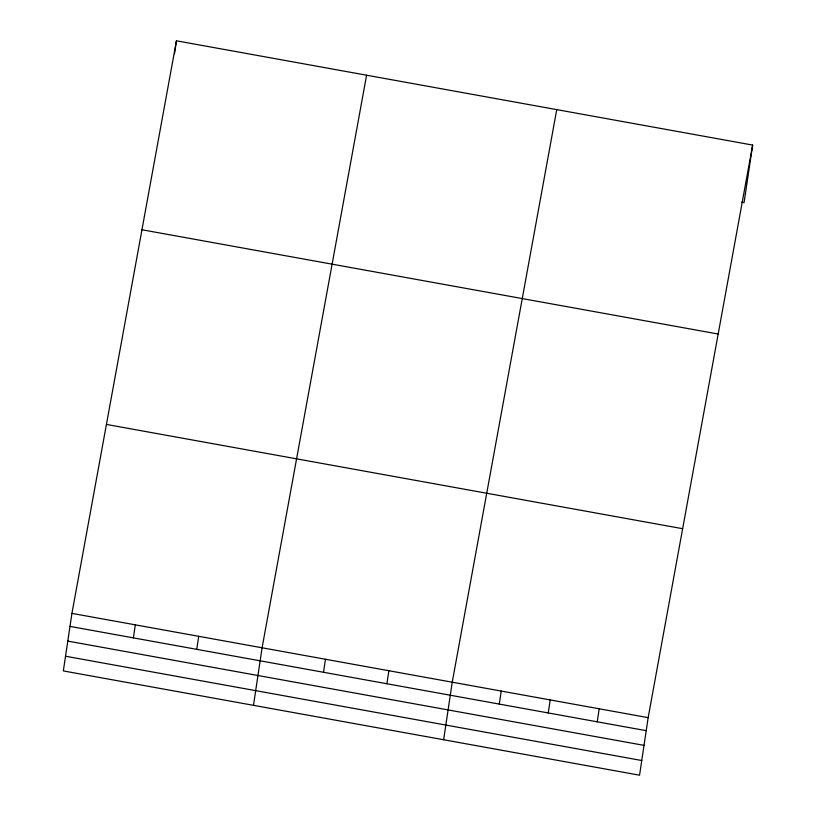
<?xml version="1.0" encoding="UTF-8"?>
<svg xmlns="http://www.w3.org/2000/svg" width="816" height="816" viewBox="0 0 816 816"><rect width="100%" height="100%" fill="white"/><g stroke="black" fill="none" stroke-linecap="round" stroke-linejoin="round"><path stroke-width="1.22" d="M71.941 613.377L63.342 670.925L639.56 775.2L648.159 717.652L752.658 145.075L176.44 40.8L71.941 613.377L648.159 717.652M174.502 53.825L176.44 40.8M133.375 637.877L135.323 624.852M196.758 649.342L198.706 636.317M253.49 705.34L262.089 647.792L366.598 75.215M323.524 672.282L325.472 659.257M386.906 683.757L388.855 670.732M443.639 739.745L452.237 682.196L556.747 109.619M499.27 704.086L501.218 691.06M548.25 712.949L550.198 699.924M597.23 721.813L599.179 708.788M752.658 145.075L744.059 202.623L741.611 202.174M141.953 229.755L718.172 334.03M106.427 424.432L682.645 528.697M69.992 626.402L646.211 730.677M67.799 641.101L644.018 745.375M65.535 656.237L641.753 760.512"/></g></svg>
